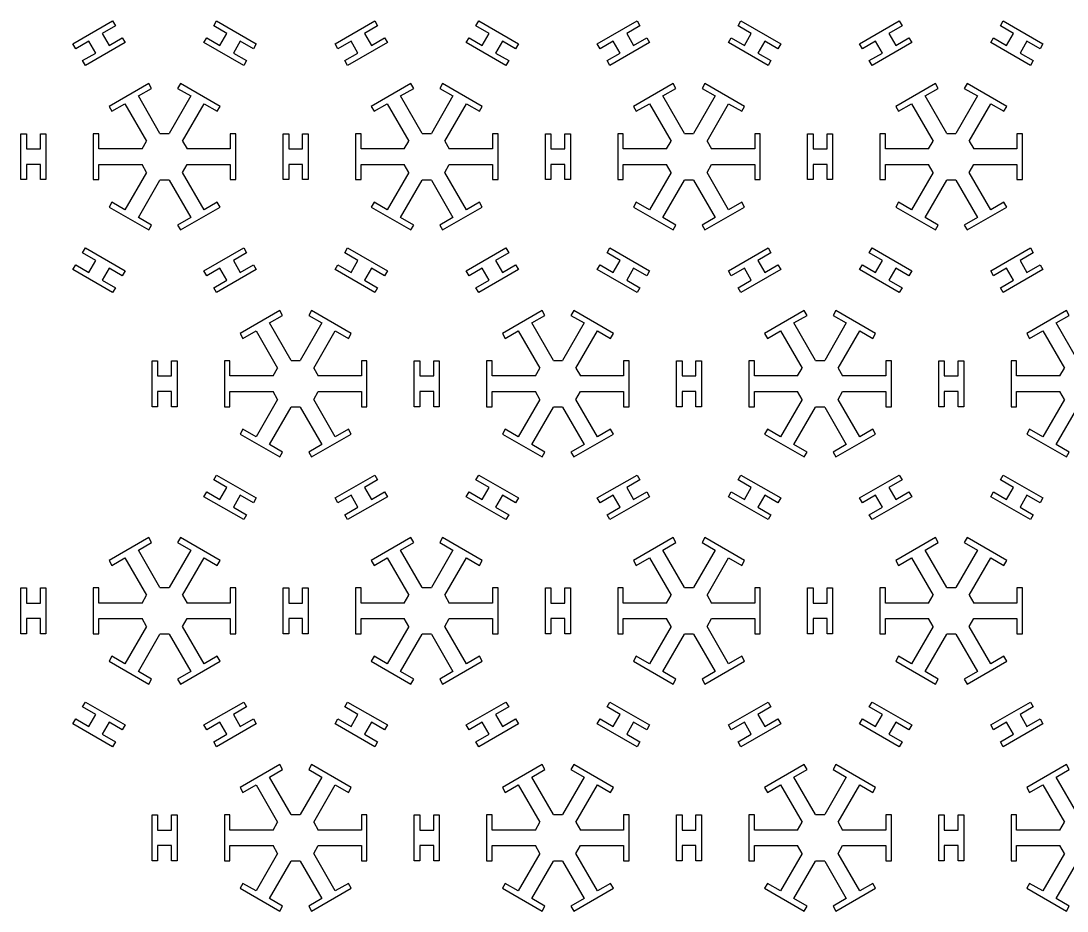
# Model space of a CAD drawing. Extents: x -18 to 221, y -179 to 16.
# Drawn here: x -17.8 to 107.5, y -90.4 to 16.3 of the extents above; entities that cross this region are included whole.
import ezdxf

# ---------------------------------------------------------------- set-up
doc = ezdxf.new("R2010")
doc.units = 0

msp = doc.modelspace()

# ---------------------------------------------------------------- linework, layer by layer
for p, q in [((-1.12, 2.8), (-0.03, 2.8)), ((30.29, 2.8), (31.38, 2.8)), ((61.69, 2.8), (62.78, 2.8)), ((93.09, 2.8), (94.18, 2.8)), ((-3.27, 0.93), (-2.73, 1.87)), ((1.58, 1.87), (2.13, 0.93)), ((28.13, 0.93), (28.68, 1.87)), ((32.99, 1.87), (33.53, 0.93)), ((59.53, 0.93), (60.08, 1.87)), ((64.39, 1.87), (64.93, 0.93)), ((90.93, 0.93), (91.48, 1.87)), ((95.79, 1.87), (96.33, 0.93)), ((-2.73, -1.87), (-3.27, -0.93)), ((1.58, -1.87), (2.13, -0.93)), ((28.68, -1.87), (28.13, -0.93)), ((32.99, -1.87), (33.53, -0.93)), ((60.08, -1.87), (59.53, -0.93)), ((64.39, -1.87), (64.93, -0.93)), ((91.48, -1.87), (90.93, -0.93)), ((95.79, -1.87), (96.33, -0.93)), ((-0.03, -2.8), (-1.12, -2.8)), ((31.38, -2.8), (30.29, -2.8)), ((62.78, -2.8), (61.69, -2.8)), ((94.18, -2.8), (93.09, -2.8)), ((14.58, -24.39), (15.68, -24.39)), ((45.99, -24.39), (47.08, -24.39)), ((77.39, -24.39), (78.48, -24.39)), ((12.43, -26.26), (12.97, -25.32)), ((17.29, -25.32), (17.83, -26.26)), ((43.83, -26.26), (44.38, -25.32)), ((48.69, -25.32), (49.23, -26.26)), ((75.23, -26.26), (75.78, -25.32)), ((80.09, -25.32), (80.63, -26.26)), ((106.63, -26.26), (107.18, -25.32)), ((12.97, -29.07), (12.43, -28.12)), ((17.29, -29.07), (17.83, -28.12)), ((44.38, -29.07), (43.83, -28.12)), ((48.69, -29.07), (49.23, -28.12)), ((75.78, -29.07), (75.23, -28.12)), ((80.09, -29.07), (80.63, -28.12)), ((107.18, -29.07), (106.63, -28.12)), ((15.68, -30), (14.58, -30)), ((47.08, -30), (45.99, -30)), ((78.48, -30), (77.39, -30)), ((-3.27, -53.46), (-2.73, -52.51)), ((-1.12, -51.58), (-0.03, -51.58)), ((1.58, -52.51), (2.13, -53.46)), ((28.13, -53.46), (28.68, -52.51)), ((30.29, -51.58), (31.38, -51.58)), ((32.99, -52.51), (33.53, -53.46)), ((59.53, -53.46), (60.08, -52.51)), ((61.69, -51.58), (62.78, -51.58)), ((64.39, -52.51), (64.93, -53.46)), ((90.93, -53.46), (91.48, -52.51)), ((93.09, -51.58), (94.18, -51.58)), ((95.79, -52.51), (96.33, -53.46)), ((-2.73, -56.26), (-3.27, -55.32)), ((1.58, -56.26), (2.13, -55.32)), ((28.68, -56.26), (28.13, -55.32)), ((32.99, -56.26), (33.53, -55.32)), ((60.08, -56.26), (59.53, -55.32)), ((64.39, -56.26), (64.93, -55.32)), ((91.48, -56.26), (90.93, -55.32)), ((95.79, -56.26), (96.33, -55.32)), ((-0.03, -57.19), (-1.12, -57.19)), ((31.38, -57.19), (30.29, -57.19)), ((62.78, -57.19), (61.69, -57.19)), ((94.18, -57.19), (93.09, -57.19)), ((14.58, -78.78), (15.68, -78.78)), ((45.99, -78.78), (47.08, -78.78)), ((77.39, -78.78), (78.48, -78.78)), ((12.43, -80.65), (12.97, -79.71)), ((17.29, -79.71), (17.83, -80.65)), ((43.83, -80.65), (44.38, -79.71)), ((48.69, -79.71), (49.23, -80.65)), ((75.23, -80.65), (75.78, -79.71)), ((80.09, -79.71), (80.63, -80.65)), ((106.63, -80.65), (107.18, -79.71)), ((12.97, -83.46), (12.43, -82.51)), ((17.29, -83.46), (17.83, -82.51)), ((44.38, -83.46), (43.83, -82.51)), ((48.69, -83.46), (49.23, -82.51)), ((75.78, -83.46), (75.23, -82.51)), ((80.09, -83.46), (80.63, -82.51)), ((107.18, -83.46), (106.63, -82.51)), ((15.68, -84.38), (14.58, -84.38)), ((47.08, -84.38), (45.99, -84.38)), ((78.48, -84.38), (77.39, -84.38))]:
    msp.add_line(p, q)
for points in [[(-10.05, 10.93, 0), (-10.38, 11.51, 0), (-8.81, 12.41, 0), (-9.64, 13.85, 0), (-11.21, 12.94, 0), (-11.55, 13.52, 0), (-6.79, 16.27, 0), (-6.46, 15.69, 0), (-8.03, 14.78, 0), (-7.2, 13.34, 0), (-5.63, 14.25, 0), (-5.29, 13.67, 0), (-10.05, 10.93, 0)], [(4.15, 13.67, 0), (4.49, 14.25, 0), (6.06, 13.34, 0), (6.89, 14.78, 0), (5.32, 15.69, 0), (5.65, 16.27, 0), (10.41, 13.52, 0), (10.07, 12.94, 0), (8.5, 13.85, 0), (7.67, 12.41, 0), (9.24, 11.51, 0), (8.91, 10.93, 0), (4.15, 13.67, 0)], [(21.35, 10.93, 0), (21.02, 11.51, 0), (22.59, 12.41, 0), (21.76, 13.85, 0), (20.19, 12.94, 0), (19.85, 13.52, 0), (24.61, 16.27, 0), (24.94, 15.69, 0), (23.37, 14.78, 0), (24.2, 13.34, 0), (25.77, 14.25, 0), (26.11, 13.67, 0), (21.35, 10.93, 0)], [(35.55, 13.67, 0), (35.89, 14.25, 0), (37.46, 13.34, 0), (38.29, 14.78, 0), (36.72, 15.69, 0), (37.05, 16.27, 0), (41.81, 13.52, 0), (41.47, 12.94, 0), (39.9, 13.85, 0), (39.07, 12.41, 0), (40.64, 11.51, 0), (40.31, 10.93, 0), (35.55, 13.67, 0)], [(52.75, 10.93, 0), (52.42, 11.51, 0), (53.99, 12.41, 0), (53.16, 13.85, 0), (51.59, 12.94, 0), (51.25, 13.52, 0), (56.01, 16.27, 0), (56.34, 15.69, 0), (54.77, 14.78, 0), (55.6, 13.34, 0), (57.17, 14.25, 0), (57.51, 13.67, 0), (52.75, 10.93, 0)], [(66.95, 13.67, 0), (67.29, 14.25, 0), (68.86, 13.34, 0), (69.69, 14.78, 0), (68.12, 15.69, 0), (68.45, 16.27, 0), (73.21, 13.52, 0), (72.87, 12.94, 0), (71.3, 13.85, 0), (70.47, 12.41, 0), (72.04, 11.51, 0), (71.71, 10.93, 0), (66.95, 13.67, 0)], [(84.16, 10.93, 0), (83.82, 11.51, 0), (85.39, 12.41, 0), (84.56, 13.85, 0), (82.99, 12.94, 0), (82.66, 13.52, 0), (87.41, 16.27, 0), (87.74, 15.69, 0), (86.17, 14.78, 0), (87, 13.34, 0), (88.57, 14.25, 0), (88.91, 13.67, 0), (84.16, 10.93, 0)], [(98.36, 13.67, 0), (98.69, 14.25, 0), (100.26, 13.34, 0), (101.09, 14.78, 0), (99.52, 15.69, 0), (99.86, 16.27, 0), (104.61, 13.52, 0), (104.27, 12.94, 0), (102.7, 13.85, 0), (101.87, 12.41, 0), (103.44, 11.51, 0), (103.11, 10.93, 0), (98.36, 13.67, 0)], [(-1.12, 2.8, 0), (-3.7, 7.28, 0), (-2.13, 8.19, 0), (-2.46, 8.77, 0), (-7.22, 6.02, 0), (-6.88, 5.44, 0), (-5.31, 6.35, 0), (-2.73, 1.87, 0)], [(1.58, 1.87, 0), (4.17, 6.35, 0), (5.74, 5.44, 0), (6.08, 6.02, 0), (1.32, 8.77, 0), (0.99, 8.19, 0), (2.56, 7.28, 0), (-0.03, 2.8, 0)], [(30.29, 2.8, 0), (27.7, 7.28, 0), (29.27, 8.19, 0), (28.94, 8.77, 0), (24.18, 6.02, 0), (24.52, 5.44, 0), (26.09, 6.35, 0), (28.68, 1.87, 0)], [(32.99, 1.87, 0), (35.57, 6.35, 0), (37.14, 5.44, 0), (37.48, 6.02, 0), (32.72, 8.77, 0), (32.39, 8.19, 0), (33.96, 7.28, 0), (31.38, 2.8, 0)], [(61.69, 2.8, 0), (59.1, 7.28, 0), (60.67, 8.19, 0), (60.34, 8.77, 0), (55.58, 6.02, 0), (55.92, 5.44, 0), (57.49, 6.35, 0), (60.08, 1.87, 0)], [(64.39, 1.87, 0), (66.97, 6.35, 0), (68.54, 5.44, 0), (68.88, 6.02, 0), (64.12, 8.77, 0), (63.79, 8.19, 0), (65.36, 7.28, 0), (62.78, 2.8, 0)], [(93.09, 2.8, 0), (90.5, 7.28, 0), (92.07, 8.19, 0), (91.74, 8.77, 0), (86.99, 6.02, 0), (87.32, 5.44, 0), (88.89, 6.35, 0), (91.48, 1.87, 0)], [(95.79, 1.87, 0), (98.37, 6.35, 0), (99.94, 5.44, 0), (100.28, 6.02, 0), (95.53, 8.77, 0), (95.19, 8.19, 0), (96.76, 7.28, 0), (94.18, 2.8, 0)], [(-14.77, -2.74, 0), (-15.44, -2.74, 0), (-15.44, -0.93, 0), (-17.1, -0.93, 0), (-17.1, -2.74, 0), (-17.77, -2.74, 0), (-17.77, 2.74, 0), (-17.1, 2.74, 0), (-17.1, 0.93, 0), (-15.44, 0.93, 0), (-15.44, 2.74, 0), (-14.77, 2.74, 0), (-14.77, -2.74, 0)], [(-3.27, 0.93, 0), (-8.44, 0.93, 0), (-8.44, 2.74, 0), (-9.11, 2.74, 0), (-9.11, -2.74, 0), (-8.44, -2.74, 0), (-8.44, -0.93, 0), (-3.27, -0.93, 0)], [(2.13, -0.93, 0), (7.3, -0.93, 0), (7.3, -2.74, 0), (7.97, -2.74, 0), (7.97, 2.74, 0), (7.3, 2.74, 0), (7.3, 0.93, 0), (2.13, 0.93, 0)], [(13.63, 2.74, 0), (14.3, 2.74, 0), (14.3, 0.93, 0), (15.96, 0.93, 0), (15.96, 2.74, 0), (16.63, 2.74, 0), (16.63, -2.74, 0), (15.96, -2.74, 0), (15.96, -0.93, 0), (14.3, -0.93, 0), (14.3, -2.74, 0), (13.63, -2.74, 0), (13.63, 2.74, 0)], [(28.13, 0.93, 0), (22.96, 0.93, 0), (22.96, 2.74, 0), (22.29, 2.74, 0), (22.29, -2.74, 0), (22.96, -2.74, 0), (22.96, -0.93, 0), (28.13, -0.93, 0)], [(33.53, -0.93, 0), (38.7, -0.93, 0), (38.7, -2.74, 0), (39.37, -2.74, 0), (39.37, 2.74, 0), (38.7, 2.74, 0), (38.7, 0.93, 0), (33.53, 0.93, 0)], [(45.03, 2.74, 0), (45.7, 2.74, 0), (45.7, 0.93, 0), (47.36, 0.93, 0), (47.36, 2.74, 0), (48.03, 2.74, 0), (48.03, -2.74, 0), (47.36, -2.74, 0), (47.36, -0.93, 0), (45.7, -0.93, 0), (45.7, -2.74, 0), (45.03, -2.74, 0), (45.03, 2.74, 0)], [(59.53, 0.93, 0), (54.36, 0.93, 0), (54.36, 2.74, 0), (53.69, 2.74, 0), (53.69, -2.74, 0), (54.36, -2.74, 0), (54.36, -0.93, 0), (59.53, -0.93, 0)], [(64.93, -0.93, 0), (70.1, -0.93, 0), (70.1, -2.74, 0), (70.77, -2.74, 0), (70.77, 2.74, 0), (70.1, 2.74, 0), (70.1, 0.93, 0), (64.93, 0.93, 0)], [(76.43, 2.74, 0), (77.1, 2.74, 0), (77.1, 0.93, 0), (78.76, 0.93, 0), (78.76, 2.74, 0), (79.43, 2.74, 0), (79.43, -2.74, 0), (78.76, -2.74, 0), (78.76, -0.93, 0), (77.1, -0.93, 0), (77.1, -2.74, 0), (76.43, -2.74, 0), (76.43, 2.74, 0)], [(90.93, 0.93, 0), (85.76, 0.93, 0), (85.76, 2.74, 0), (85.09, 2.74, 0), (85.09, -2.74, 0), (85.76, -2.74, 0), (85.76, -0.93, 0), (90.93, -0.93, 0)], [(96.33, -0.93, 0), (101.5, -0.93, 0), (101.5, -2.74, 0), (102.17, -2.74, 0), (102.17, 2.74, 0), (101.5, 2.74, 0), (101.5, 0.93, 0), (96.33, 0.93, 0)], [(-2.73, -1.87, 0), (-5.31, -6.35, 0), (-6.88, -5.44, 0), (-7.22, -6.02, 0), (-2.46, -8.77, 0), (-2.13, -8.19, 0), (-3.7, -7.28, 0), (-1.12, -2.8, 0)], [(-0.03, -2.8, 0), (2.56, -7.28, 0), (0.99, -8.19, 0), (1.32, -8.77, 0), (6.08, -6.02, 0), (5.74, -5.44, 0), (4.17, -6.35, 0), (1.58, -1.87, 0)], [(28.68, -1.87, 0), (26.09, -6.35, 0), (24.52, -5.44, 0), (24.18, -6.02, 0), (28.94, -8.77, 0), (29.27, -8.19, 0), (27.7, -7.28, 0), (30.29, -2.8, 0)], [(31.38, -2.8, 0), (33.96, -7.28, 0), (32.39, -8.19, 0), (32.72, -8.77, 0), (37.48, -6.02, 0), (37.14, -5.44, 0), (35.57, -6.35, 0), (32.99, -1.87, 0)], [(60.08, -1.87, 0), (57.49, -6.35, 0), (55.92, -5.44, 0), (55.58, -6.02, 0), (60.34, -8.77, 0), (60.67, -8.19, 0), (59.1, -7.28, 0), (61.69, -2.8, 0)], [(62.78, -2.8, 0), (65.36, -7.28, 0), (63.79, -8.19, 0), (64.12, -8.77, 0), (68.88, -6.02, 0), (68.54, -5.44, 0), (66.97, -6.35, 0), (64.39, -1.87, 0)], [(91.48, -1.87, 0), (88.89, -6.35, 0), (87.32, -5.44, 0), (86.99, -6.02, 0), (91.74, -8.77, 0), (92.07, -8.19, 0), (90.5, -7.28, 0), (93.09, -2.8, 0)], [(94.18, -2.8, 0), (96.76, -7.28, 0), (95.19, -8.19, 0), (95.53, -8.77, 0), (100.28, -6.02, 0), (99.94, -5.44, 0), (98.37, -6.35, 0), (95.79, -1.87, 0)], [(-5.29, -13.67, 0), (-5.63, -14.25, 0), (-7.2, -13.34, 0), (-8.03, -14.78, 0), (-6.46, -15.69, 0), (-6.79, -16.27, 0), (-11.55, -13.52, 0), (-11.21, -12.94, 0), (-9.64, -13.85, 0), (-8.81, -12.41, 0), (-10.38, -11.51, 0), (-10.05, -10.93, 0), (-5.29, -13.67, 0)], [(8.91, -10.93, 0), (9.24, -11.51, 0), (7.67, -12.41, 0), (8.5, -13.85, 0), (10.07, -12.94, 0), (10.41, -13.52, 0), (5.65, -16.27, 0), (5.32, -15.69, 0), (6.89, -14.78, 0), (6.06, -13.34, 0), (4.49, -14.25, 0), (4.15, -13.67, 0), (8.91, -10.93, 0)], [(5.65, -16.27, 0), (5.32, -15.69, 0), (6.89, -14.78, 0), (6.06, -13.34, 0), (4.49, -14.25, 0), (4.15, -13.67, 0), (8.91, -10.93, 0), (9.24, -11.51, 0), (7.67, -12.41, 0), (8.5, -13.85, 0), (10.07, -12.94, 0), (10.41, -13.52, 0), (5.65, -16.27, 0)], [(26.11, -13.67, 0), (25.77, -14.25, 0), (24.2, -13.34, 0), (23.37, -14.78, 0), (24.94, -15.69, 0), (24.61, -16.27, 0), (19.85, -13.52, 0), (20.19, -12.94, 0), (21.76, -13.85, 0), (22.59, -12.41, 0), (21.02, -11.51, 0), (21.35, -10.93, 0), (26.11, -13.67, 0)], [(40.31, -10.93, 0), (40.64, -11.51, 0), (39.07, -12.41, 0), (39.9, -13.85, 0), (41.47, -12.94, 0), (41.81, -13.52, 0), (37.05, -16.27, 0), (36.72, -15.69, 0), (38.29, -14.78, 0), (37.46, -13.34, 0), (35.89, -14.25, 0), (35.55, -13.67, 0), (40.31, -10.93, 0)], [(57.51, -13.67, 0), (57.17, -14.25, 0), (55.6, -13.34, 0), (54.77, -14.78, 0), (56.34, -15.69, 0), (56.01, -16.27, 0), (51.25, -13.52, 0), (51.59, -12.94, 0), (53.16, -13.85, 0), (53.99, -12.41, 0), (52.42, -11.51, 0), (52.75, -10.93, 0), (57.51, -13.67, 0)], [(71.71, -10.93, 0), (72.04, -11.51, 0), (70.47, -12.41, 0), (71.3, -13.85, 0), (72.87, -12.94, 0), (73.21, -13.52, 0), (68.45, -16.27, 0), (68.12, -15.69, 0), (69.69, -14.78, 0), (68.86, -13.34, 0), (67.29, -14.25, 0), (66.95, -13.67, 0), (71.71, -10.93, 0)], [(88.91, -13.67, 0), (88.57, -14.25, 0), (87, -13.34, 0), (86.17, -14.78, 0), (87.74, -15.69, 0), (87.41, -16.27, 0), (82.66, -13.52, 0), (82.99, -12.94, 0), (84.56, -13.85, 0), (85.39, -12.41, 0), (83.82, -11.51, 0), (84.16, -10.93, 0), (88.91, -13.67, 0)], [(103.11, -10.93, 0), (103.44, -11.51, 0), (101.87, -12.41, 0), (102.7, -13.85, 0), (104.27, -12.94, 0), (104.61, -13.52, 0), (99.86, -16.27, 0), (99.52, -15.69, 0), (101.09, -14.78, 0), (100.26, -13.34, 0), (98.69, -14.25, 0), (98.36, -13.67, 0), (103.11, -10.93, 0)], [(14.58, -24.39, 0), (12, -19.91, 0), (13.57, -19.01, 0), (13.24, -18.43, 0), (8.48, -21.17, 0), (8.82, -21.75, 0), (10.39, -20.84, 0), (12.97, -25.32, 0)], [(17.29, -25.32, 0), (19.87, -20.84, 0), (21.44, -21.75, 0), (21.78, -21.17, 0), (17.02, -18.43, 0), (16.69, -19.01, 0), (18.26, -19.91, 0), (15.68, -24.39, 0)], [(45.99, -24.39, 0), (43.4, -19.91, 0), (44.97, -19.01, 0), (44.64, -18.43, 0), (39.88, -21.17, 0), (40.22, -21.75, 0), (41.79, -20.84, 0), (44.38, -25.32, 0)], [(48.69, -25.32, 0), (51.27, -20.84, 0), (52.84, -21.75, 0), (53.18, -21.17, 0), (48.42, -18.43, 0), (48.09, -19.01, 0), (49.66, -19.91, 0), (47.08, -24.39, 0)], [(77.39, -24.39, 0), (74.8, -19.91, 0), (76.37, -19.01, 0), (76.04, -18.43, 0), (71.28, -21.17, 0), (71.62, -21.75, 0), (73.19, -20.84, 0), (75.78, -25.32, 0)], [(80.09, -25.32, 0), (82.67, -20.84, 0), (84.24, -21.75, 0), (84.58, -21.17, 0), (79.83, -18.43, 0), (79.49, -19.01, 0), (81.06, -19.91, 0), (78.48, -24.39, 0)], [(108.79, -24.39, 0), (106.2, -19.91, 0), (107.77, -19.01, 0), (107.44, -18.43, 0), (102.69, -21.17, 0), (103.02, -21.75, 0), (104.59, -20.84, 0), (107.18, -25.32, 0)], [(0.93, -29.94, 0), (0.26, -29.94, 0), (0.26, -28.12, 0), (-1.4, -28.12, 0), (-1.4, -29.94, 0), (-2.07, -29.94, 0), (-2.07, -24.45, 0), (-1.4, -24.45, 0), (-1.4, -26.26, 0), (0.26, -26.26, 0), (0.26, -24.45, 0), (0.93, -24.45, 0), (0.93, -29.94, 0)], [(12.43, -26.26, 0), (7.26, -26.26, 0), (7.26, -24.45, 0), (6.59, -24.45, 0), (6.59, -29.94, 0), (7.26, -29.94, 0), (7.26, -28.12, 0), (12.43, -28.12, 0)], [(17.83, -28.12, 0), (23, -28.12, 0), (23, -29.94, 0), (23.67, -29.94, 0), (23.67, -24.45, 0), (23, -24.45, 0), (23, -26.26, 0), (17.83, -26.26, 0)], [(29.33, -24.45, 0), (30, -24.45, 0), (30, -26.26, 0), (31.66, -26.26, 0), (31.66, -24.45, 0), (32.33, -24.45, 0), (32.33, -29.94, 0), (31.66, -29.94, 0), (31.66, -28.12, 0), (30, -28.12, 0), (30, -29.94, 0), (29.33, -29.94, 0), (29.33, -24.45, 0)], [(43.83, -26.26, 0), (38.66, -26.26, 0), (38.66, -24.45, 0), (37.99, -24.45, 0), (37.99, -29.94, 0), (38.66, -29.94, 0), (38.66, -28.12, 0), (43.83, -28.12, 0)], [(49.23, -28.12, 0), (54.4, -28.12, 0), (54.4, -29.94, 0), (55.07, -29.94, 0), (55.07, -24.45, 0), (54.4, -24.45, 0), (54.4, -26.26, 0), (49.23, -26.26, 0)], [(60.73, -24.45, 0), (61.4, -24.45, 0), (61.4, -26.26, 0), (63.06, -26.26, 0), (63.06, -24.45, 0), (63.73, -24.45, 0), (63.73, -29.94, 0), (63.06, -29.94, 0), (63.06, -28.12, 0), (61.4, -28.12, 0), (61.4, -29.94, 0), (60.73, -29.94, 0), (60.73, -24.45, 0)], [(75.23, -26.26, 0), (70.06, -26.26, 0), (70.06, -24.45, 0), (69.39, -24.45, 0), (69.39, -29.94, 0), (70.06, -29.94, 0), (70.06, -28.12, 0), (75.23, -28.12, 0)], [(80.63, -28.12, 0), (85.8, -28.12, 0), (85.8, -29.94, 0), (86.47, -29.94, 0), (86.47, -24.45, 0), (85.8, -24.45, 0), (85.8, -26.26, 0), (80.63, -26.26, 0)], [(92.13, -24.45, 0), (92.8, -24.45, 0), (92.8, -26.26, 0), (94.46, -26.26, 0), (94.46, -24.45, 0), (95.13, -24.45, 0), (95.13, -29.94, 0), (94.46, -29.94, 0), (94.46, -28.12, 0), (92.8, -28.12, 0), (92.8, -29.94, 0), (92.13, -29.94, 0), (92.13, -24.45, 0)], [(106.63, -26.26, 0), (101.46, -26.26, 0), (101.46, -24.45, 0), (100.79, -24.45, 0), (100.79, -29.94, 0), (101.46, -29.94, 0), (101.46, -28.12, 0), (106.63, -28.12, 0)], [(12.97, -29.07, 0), (10.39, -33.55, 0), (8.82, -32.64, 0), (8.48, -33.22, 0), (13.24, -35.96, 0), (13.57, -35.38, 0), (12, -34.47, 0), (14.58, -30, 0)], [(15.68, -30, 0), (18.26, -34.47, 0), (16.69, -35.38, 0), (17.02, -35.96, 0), (21.78, -33.22, 0), (21.44, -32.64, 0), (19.87, -33.55, 0), (17.29, -29.07, 0)], [(44.38, -29.07, 0), (41.79, -33.55, 0), (40.22, -32.64, 0), (39.88, -33.22, 0), (44.64, -35.96, 0), (44.97, -35.38, 0), (43.4, -34.47, 0), (45.99, -30, 0)], [(47.08, -30, 0), (49.66, -34.47, 0), (48.09, -35.38, 0), (48.42, -35.96, 0), (53.18, -33.22, 0), (52.84, -32.64, 0), (51.27, -33.55, 0), (48.69, -29.07, 0)], [(75.78, -29.07, 0), (73.19, -33.55, 0), (71.62, -32.64, 0), (71.28, -33.22, 0), (76.04, -35.96, 0), (76.37, -35.38, 0), (74.8, -34.47, 0), (77.39, -30, 0)], [(78.48, -30, 0), (81.06, -34.47, 0), (79.49, -35.38, 0), (79.83, -35.96, 0), (84.58, -33.22, 0), (84.24, -32.64, 0), (82.67, -33.55, 0), (80.09, -29.07, 0)], [(107.18, -29.07, 0), (104.59, -33.55, 0), (103.02, -32.64, 0), (102.69, -33.22, 0), (107.44, -35.96, 0), (107.77, -35.38, 0), (106.2, -34.47, 0), (108.79, -30, 0)], [(10.41, -40.86, 0), (10.07, -41.44, 0), (8.5, -40.54, 0), (7.67, -41.97, 0), (9.24, -42.88, 0), (8.91, -43.46, 0), (4.15, -40.72, 0), (4.49, -40.14, 0), (6.06, -41.04, 0), (6.89, -39.61, 0), (5.32, -38.7, 0), (5.65, -38.12, 0), (10.41, -40.86, 0)], [(24.61, -38.12, 0), (24.94, -38.7, 0), (23.37, -39.61, 0), (24.2, -41.04, 0), (25.77, -40.14, 0), (26.11, -40.72, 0), (21.35, -43.46, 0), (21.02, -42.88, 0), (22.59, -41.97, 0), (21.76, -40.54, 0), (20.19, -41.44, 0), (19.85, -40.86, 0), (24.61, -38.12, 0)], [(41.81, -40.86, 0), (41.47, -41.44, 0), (39.9, -40.54, 0), (39.07, -41.97, 0), (40.64, -42.88, 0), (40.31, -43.46, 0), (35.55, -40.72, 0), (35.89, -40.14, 0), (37.46, -41.04, 0), (38.29, -39.61, 0), (36.72, -38.7, 0), (37.05, -38.12, 0), (41.81, -40.86, 0)], [(56.01, -38.12, 0), (56.34, -38.7, 0), (54.77, -39.61, 0), (55.6, -41.04, 0), (57.17, -40.14, 0), (57.51, -40.72, 0), (52.75, -43.46, 0), (52.42, -42.88, 0), (53.99, -41.97, 0), (53.16, -40.54, 0), (51.59, -41.44, 0), (51.25, -40.86, 0), (56.01, -38.12, 0)], [(73.21, -40.86, 0), (72.87, -41.44, 0), (71.3, -40.54, 0), (70.47, -41.97, 0), (72.04, -42.88, 0), (71.71, -43.46, 0), (66.95, -40.72, 0), (67.29, -40.14, 0), (68.86, -41.04, 0), (69.69, -39.61, 0), (68.12, -38.7, 0), (68.45, -38.12, 0), (73.21, -40.86, 0)], [(87.41, -38.12, 0), (87.74, -38.7, 0), (86.17, -39.61, 0), (87, -41.04, 0), (88.57, -40.14, 0), (88.91, -40.72, 0), (84.16, -43.46, 0), (83.82, -42.88, 0), (85.39, -41.97, 0), (84.56, -40.54, 0), (82.99, -41.44, 0), (82.66, -40.86, 0), (87.41, -38.12, 0)], [(104.61, -40.86, 0), (104.27, -41.44, 0), (102.7, -40.54, 0), (101.87, -41.97, 0), (103.44, -42.88, 0), (103.11, -43.46, 0), (98.36, -40.72, 0), (98.69, -40.14, 0), (100.26, -41.04, 0), (101.09, -39.61, 0), (99.52, -38.7, 0), (99.86, -38.12, 0), (104.61, -40.86, 0)], [(-1.12, -51.58, 0), (-3.7, -47.11, 0), (-2.13, -46.2, 0), (-2.46, -45.62, 0), (-7.22, -48.36, 0), (-6.88, -48.94, 0), (-5.31, -48.04, 0), (-2.73, -52.51, 0)], [(1.58, -52.51, 0), (4.17, -48.04, 0), (5.74, -48.94, 0), (6.08, -48.36, 0), (1.32, -45.62, 0), (0.99, -46.2, 0), (2.56, -47.11, 0), (-0.03, -51.58, 0)], [(30.29, -51.58, 0), (27.7, -47.11, 0), (29.27, -46.2, 0), (28.94, -45.62, 0), (24.18, -48.36, 0), (24.52, -48.94, 0), (26.09, -48.04, 0), (28.68, -52.51, 0)], [(32.99, -52.51, 0), (35.57, -48.04, 0), (37.14, -48.94, 0), (37.48, -48.36, 0), (32.72, -45.62, 0), (32.39, -46.2, 0), (33.96, -47.11, 0), (31.38, -51.58, 0)], [(61.69, -51.58, 0), (59.1, -47.11, 0), (60.67, -46.2, 0), (60.34, -45.62, 0), (55.58, -48.36, 0), (55.92, -48.94, 0), (57.49, -48.04, 0), (60.08, -52.51, 0)], [(64.39, -52.51, 0), (66.97, -48.04, 0), (68.54, -48.94, 0), (68.88, -48.36, 0), (64.12, -45.62, 0), (63.79, -46.2, 0), (65.36, -47.11, 0), (62.78, -51.58, 0)], [(93.09, -51.58, 0), (90.5, -47.11, 0), (92.07, -46.2, 0), (91.74, -45.62, 0), (86.99, -48.36, 0), (87.32, -48.94, 0), (88.89, -48.04, 0), (91.48, -52.51, 0)], [(95.79, -52.51, 0), (98.37, -48.04, 0), (99.94, -48.94, 0), (100.28, -48.36, 0), (95.53, -45.62, 0), (95.19, -46.2, 0), (96.76, -47.11, 0), (94.18, -51.58, 0)], [(-14.77, -57.13, 0), (-15.44, -57.13, 0), (-15.44, -55.32, 0), (-17.1, -55.32, 0), (-17.1, -57.13, 0), (-17.77, -57.13, 0), (-17.77, -51.64, 0), (-17.1, -51.64, 0), (-17.1, -53.46, 0), (-15.44, -53.46, 0), (-15.44, -51.64, 0), (-14.77, -51.64, 0), (-14.77, -57.13, 0)], [(-3.27, -53.46, 0), (-8.44, -53.46, 0), (-8.44, -51.64, 0), (-9.11, -51.64, 0), (-9.11, -57.13, 0), (-8.44, -57.13, 0), (-8.44, -55.32, 0), (-3.27, -55.32, 0)], [(2.13, -55.32, 0), (7.3, -55.32, 0), (7.3, -57.13, 0), (7.97, -57.13, 0), (7.97, -51.64, 0), (7.3, -51.64, 0), (7.3, -53.46, 0), (2.13, -53.46, 0)], [(13.63, -51.64, 0), (14.3, -51.64, 0), (14.3, -53.46, 0), (15.96, -53.46, 0), (15.96, -51.64, 0), (16.63, -51.64, 0), (16.63, -57.13, 0), (15.96, -57.13, 0), (15.96, -55.32, 0), (14.3, -55.32, 0), (14.3, -57.13, 0), (13.63, -57.13, 0), (13.63, -51.64, 0)], [(28.13, -53.46, 0), (22.96, -53.46, 0), (22.96, -51.64, 0), (22.29, -51.64, 0), (22.29, -57.13, 0), (22.96, -57.13, 0), (22.96, -55.32, 0), (28.13, -55.32, 0)], [(33.53, -55.32, 0), (38.7, -55.32, 0), (38.7, -57.13, 0), (39.37, -57.13, 0), (39.37, -51.64, 0), (38.7, -51.64, 0), (38.7, -53.46, 0), (33.53, -53.46, 0)], [(45.03, -51.64, 0), (45.7, -51.64, 0), (45.7, -53.46, 0), (47.36, -53.46, 0), (47.36, -51.64, 0), (48.03, -51.64, 0), (48.03, -57.13, 0), (47.36, -57.13, 0), (47.36, -55.32, 0), (45.7, -55.32, 0), (45.7, -57.13, 0), (45.03, -57.13, 0), (45.03, -51.64, 0)], [(59.53, -53.46, 0), (54.36, -53.46, 0), (54.36, -51.64, 0), (53.69, -51.64, 0), (53.69, -57.13, 0), (54.36, -57.13, 0), (54.36, -55.32, 0), (59.53, -55.32, 0)], [(64.93, -55.32, 0), (70.1, -55.32, 0), (70.1, -57.13, 0), (70.77, -57.13, 0), (70.77, -51.64, 0), (70.1, -51.64, 0), (70.1, -53.46, 0), (64.93, -53.46, 0)], [(76.43, -51.64, 0), (77.1, -51.64, 0), (77.1, -53.46, 0), (78.76, -53.46, 0), (78.76, -51.64, 0), (79.43, -51.64, 0), (79.43, -57.13, 0), (78.76, -57.13, 0), (78.76, -55.32, 0), (77.1, -55.32, 0), (77.1, -57.13, 0), (76.43, -57.13, 0), (76.43, -51.64, 0)], [(90.93, -53.46, 0), (85.76, -53.46, 0), (85.76, -51.64, 0), (85.09, -51.64, 0), (85.09, -57.13, 0), (85.76, -57.13, 0), (85.76, -55.32, 0), (90.93, -55.32, 0)], [(96.33, -55.32, 0), (101.5, -55.32, 0), (101.5, -57.13, 0), (102.17, -57.13, 0), (102.17, -51.64, 0), (101.5, -51.64, 0), (101.5, -53.46, 0), (96.33, -53.46, 0)], [(-2.73, -56.26, 0), (-5.31, -60.74, 0), (-6.88, -59.83, 0), (-7.22, -60.41, 0), (-2.46, -63.16, 0), (-2.13, -62.58, 0), (-3.7, -61.67, 0), (-1.12, -57.19, 0)], [(-0.03, -57.19, 0), (2.56, -61.67, 0), (0.99, -62.58, 0), (1.32, -63.16, 0), (6.08, -60.41, 0), (5.74, -59.83, 0), (4.17, -60.74, 0), (1.58, -56.26, 0)], [(28.68, -56.26, 0), (26.09, -60.74, 0), (24.52, -59.83, 0), (24.18, -60.41, 0), (28.94, -63.16, 0), (29.27, -62.58, 0), (27.7, -61.67, 0), (30.29, -57.19, 0)], [(31.38, -57.19, 0), (33.96, -61.67, 0), (32.39, -62.58, 0), (32.72, -63.16, 0), (37.48, -60.41, 0), (37.14, -59.83, 0), (35.57, -60.74, 0), (32.99, -56.26, 0)], [(60.08, -56.26, 0), (57.49, -60.74, 0), (55.92, -59.83, 0), (55.58, -60.41, 0), (60.34, -63.16, 0), (60.67, -62.58, 0), (59.1, -61.67, 0), (61.69, -57.19, 0)], [(62.78, -57.19, 0), (65.36, -61.67, 0), (63.79, -62.58, 0), (64.12, -63.16, 0), (68.88, -60.41, 0), (68.54, -59.83, 0), (66.97, -60.74, 0), (64.39, -56.26, 0)], [(91.48, -56.26, 0), (88.89, -60.74, 0), (87.32, -59.83, 0), (86.99, -60.41, 0), (91.74, -63.16, 0), (92.07, -62.58, 0), (90.5, -61.67, 0), (93.09, -57.19, 0)], [(94.18, -57.19, 0), (96.76, -61.67, 0), (95.19, -62.58, 0), (95.53, -63.16, 0), (100.28, -60.41, 0), (99.94, -59.83, 0), (98.37, -60.74, 0), (95.79, -56.26, 0)], [(-5.29, -68.06, 0), (-5.63, -68.64, 0), (-7.2, -67.73, 0), (-8.03, -69.17, 0), (-6.46, -70.08, 0), (-6.79, -70.66, 0), (-11.55, -67.91, 0), (-11.21, -67.33, 0), (-9.64, -68.24, 0), (-8.81, -66.8, 0), (-10.38, -65.89, 0), (-10.05, -65.31, 0), (-5.29, -68.06, 0)], [(8.91, -65.31, 0), (9.24, -65.89, 0), (7.67, -66.8, 0), (8.5, -68.24, 0), (10.07, -67.33, 0), (10.41, -67.91, 0), (5.65, -70.66, 0), (5.32, -70.08, 0), (6.89, -69.17, 0), (6.06, -67.73, 0), (4.49, -68.64, 0), (4.15, -68.06, 0), (8.91, -65.31, 0)], [(5.65, -70.66, 0), (5.32, -70.08, 0), (6.89, -69.17, 0), (6.06, -67.73, 0), (4.49, -68.64, 0), (4.15, -68.06, 0), (8.91, -65.31, 0), (9.24, -65.89, 0), (7.67, -66.8, 0), (8.5, -68.24, 0), (10.07, -67.33, 0), (10.41, -67.91, 0), (5.65, -70.66, 0)], [(26.11, -68.06, 0), (25.77, -68.64, 0), (24.2, -67.73, 0), (23.37, -69.17, 0), (24.94, -70.08, 0), (24.61, -70.66, 0), (19.85, -67.91, 0), (20.19, -67.33, 0), (21.76, -68.24, 0), (22.59, -66.8, 0), (21.02, -65.89, 0), (21.35, -65.31, 0), (26.11, -68.06, 0)], [(40.31, -65.31, 0), (40.64, -65.89, 0), (39.07, -66.8, 0), (39.9, -68.24, 0), (41.47, -67.33, 0), (41.81, -67.91, 0), (37.05, -70.66, 0), (36.72, -70.08, 0), (38.29, -69.17, 0), (37.46, -67.73, 0), (35.89, -68.64, 0), (35.55, -68.06, 0), (40.31, -65.31, 0)], [(57.51, -68.06, 0), (57.17, -68.64, 0), (55.6, -67.73, 0), (54.77, -69.17, 0), (56.34, -70.08, 0), (56.01, -70.66, 0), (51.25, -67.91, 0), (51.59, -67.33, 0), (53.16, -68.24, 0), (53.99, -66.8, 0), (52.42, -65.89, 0), (52.75, -65.31, 0), (57.51, -68.06, 0)], [(71.71, -65.31, 0), (72.04, -65.89, 0), (70.47, -66.8, 0), (71.3, -68.24, 0), (72.87, -67.33, 0), (73.21, -67.91, 0), (68.45, -70.66, 0), (68.12, -70.08, 0), (69.69, -69.17, 0), (68.86, -67.73, 0), (67.29, -68.64, 0), (66.95, -68.06, 0), (71.71, -65.31, 0)], [(88.91, -68.06, 0), (88.57, -68.64, 0), (87, -67.73, 0), (86.17, -69.17, 0), (87.74, -70.08, 0), (87.41, -70.66, 0), (82.66, -67.91, 0), (82.99, -67.33, 0), (84.56, -68.24, 0), (85.39, -66.8, 0), (83.82, -65.89, 0), (84.16, -65.31, 0), (88.91, -68.06, 0)], [(103.11, -65.31, 0), (103.44, -65.89, 0), (101.87, -66.8, 0), (102.7, -68.24, 0), (104.27, -67.33, 0), (104.61, -67.91, 0), (99.86, -70.66, 0), (99.52, -70.08, 0), (101.09, -69.17, 0), (100.26, -67.73, 0), (98.69, -68.64, 0), (98.36, -68.06, 0), (103.11, -65.31, 0)], [(14.58, -78.78, 0), (12, -74.3, 0), (13.57, -73.39, 0), (13.24, -72.81, 0), (8.48, -75.56, 0), (8.82, -76.14, 0), (10.39, -75.23, 0), (12.97, -79.71, 0)], [(17.29, -79.71, 0), (19.87, -75.23, 0), (21.44, -76.14, 0), (21.78, -75.56, 0), (17.02, -72.81, 0), (16.69, -73.39, 0), (18.26, -74.3, 0), (15.68, -78.78, 0)], [(45.99, -78.78, 0), (43.4, -74.3, 0), (44.97, -73.39, 0), (44.64, -72.81, 0), (39.88, -75.56, 0), (40.22, -76.14, 0), (41.79, -75.23, 0), (44.38, -79.71, 0)], [(48.69, -79.71, 0), (51.27, -75.23, 0), (52.84, -76.14, 0), (53.18, -75.56, 0), (48.42, -72.81, 0), (48.09, -73.39, 0), (49.66, -74.3, 0), (47.08, -78.78, 0)], [(77.39, -78.78, 0), (74.8, -74.3, 0), (76.37, -73.39, 0), (76.04, -72.81, 0), (71.28, -75.56, 0), (71.62, -76.14, 0), (73.19, -75.23, 0), (75.78, -79.71, 0)], [(80.09, -79.71, 0), (82.67, -75.23, 0), (84.24, -76.14, 0), (84.58, -75.56, 0), (79.83, -72.81, 0), (79.49, -73.39, 0), (81.06, -74.3, 0), (78.48, -78.78, 0)], [(108.79, -78.78, 0), (106.2, -74.3, 0), (107.77, -73.39, 0), (107.44, -72.81, 0), (102.69, -75.56, 0), (103.02, -76.14, 0), (104.59, -75.23, 0), (107.18, -79.71, 0)], [(0.93, -84.33, 0), (0.26, -84.33, 0), (0.26, -82.51, 0), (-1.4, -82.51, 0), (-1.4, -84.33, 0), (-2.07, -84.33, 0), (-2.07, -78.84, 0), (-1.4, -78.84, 0), (-1.4, -80.65, 0), (0.26, -80.65, 0), (0.26, -78.84, 0), (0.93, -78.84, 0), (0.93, -84.33, 0)], [(12.43, -80.65, 0), (7.26, -80.65, 0), (7.26, -78.84, 0), (6.59, -78.84, 0), (6.59, -84.33, 0), (7.26, -84.33, 0), (7.26, -82.51, 0), (12.43, -82.51, 0)], [(17.83, -82.51, 0), (23, -82.51, 0), (23, -84.33, 0), (23.67, -84.33, 0), (23.67, -78.84, 0), (23, -78.84, 0), (23, -80.65, 0), (17.83, -80.65, 0)], [(29.33, -78.84, 0), (30, -78.84, 0), (30, -80.65, 0), (31.66, -80.65, 0), (31.66, -78.84, 0), (32.33, -78.84, 0), (32.33, -84.33, 0), (31.66, -84.33, 0), (31.66, -82.51, 0), (30, -82.51, 0), (30, -84.33, 0), (29.33, -84.33, 0), (29.33, -78.84, 0)], [(43.83, -80.65, 0), (38.66, -80.65, 0), (38.66, -78.84, 0), (37.99, -78.84, 0), (37.99, -84.33, 0), (38.66, -84.33, 0), (38.66, -82.51, 0), (43.83, -82.51, 0)], [(49.23, -82.51, 0), (54.4, -82.51, 0), (54.4, -84.33, 0), (55.07, -84.33, 0), (55.07, -78.84, 0), (54.4, -78.84, 0), (54.4, -80.65, 0), (49.23, -80.65, 0)], [(60.73, -78.84, 0), (61.4, -78.84, 0), (61.4, -80.65, 0), (63.06, -80.65, 0), (63.06, -78.84, 0), (63.73, -78.84, 0), (63.73, -84.33, 0), (63.06, -84.33, 0), (63.06, -82.51, 0), (61.4, -82.51, 0), (61.4, -84.33, 0), (60.73, -84.33, 0), (60.73, -78.84, 0)], [(75.23, -80.65, 0), (70.06, -80.65, 0), (70.06, -78.84, 0), (69.39, -78.84, 0), (69.39, -84.33, 0), (70.06, -84.33, 0), (70.06, -82.51, 0), (75.23, -82.51, 0)], [(80.63, -82.51, 0), (85.8, -82.51, 0), (85.8, -84.33, 0), (86.47, -84.33, 0), (86.47, -78.84, 0), (85.8, -78.84, 0), (85.8, -80.65, 0), (80.63, -80.65, 0)], [(92.13, -78.84, 0), (92.8, -78.84, 0), (92.8, -80.65, 0), (94.46, -80.65, 0), (94.46, -78.84, 0), (95.13, -78.84, 0), (95.13, -84.33, 0), (94.46, -84.33, 0), (94.46, -82.51, 0), (92.8, -82.51, 0), (92.8, -84.33, 0), (92.13, -84.33, 0), (92.13, -78.84, 0)], [(106.63, -80.65, 0), (101.46, -80.65, 0), (101.46, -78.84, 0), (100.79, -78.84, 0), (100.79, -84.33, 0), (101.46, -84.33, 0), (101.46, -82.51, 0), (106.63, -82.51, 0)], [(12.97, -83.46, 0), (10.39, -87.93, 0), (8.82, -87.03, 0), (8.48, -87.61, 0), (13.24, -90.35, 0), (13.57, -89.77, 0), (12, -88.86, 0), (14.58, -84.38, 0)], [(15.68, -84.38, 0), (18.26, -88.86, 0), (16.69, -89.77, 0), (17.02, -90.35, 0), (21.78, -87.61, 0), (21.44, -87.03, 0), (19.87, -87.93, 0), (17.29, -83.46, 0)], [(44.38, -83.46, 0), (41.79, -87.93, 0), (40.22, -87.03, 0), (39.88, -87.61, 0), (44.64, -90.35, 0), (44.97, -89.77, 0), (43.4, -88.86, 0), (45.99, -84.38, 0)], [(47.08, -84.38, 0), (49.66, -88.86, 0), (48.09, -89.77, 0), (48.42, -90.35, 0), (53.18, -87.61, 0), (52.84, -87.03, 0), (51.27, -87.93, 0), (48.69, -83.46, 0)], [(75.78, -83.46, 0), (73.19, -87.93, 0), (71.62, -87.03, 0), (71.28, -87.61, 0), (76.04, -90.35, 0), (76.37, -89.77, 0), (74.8, -88.86, 0), (77.39, -84.38, 0)], [(78.48, -84.38, 0), (81.06, -88.86, 0), (79.49, -89.77, 0), (79.83, -90.35, 0), (84.58, -87.61, 0), (84.24, -87.03, 0), (82.67, -87.93, 0), (80.09, -83.46, 0)], [(107.18, -83.46, 0), (104.59, -87.93, 0), (103.02, -87.03, 0), (102.69, -87.61, 0), (107.44, -90.35, 0), (107.77, -89.77, 0), (106.2, -88.86, 0), (108.79, -84.38, 0)]]:
    msp.add_polyline3d(points)

doc.saveas('drawing.dxf')
